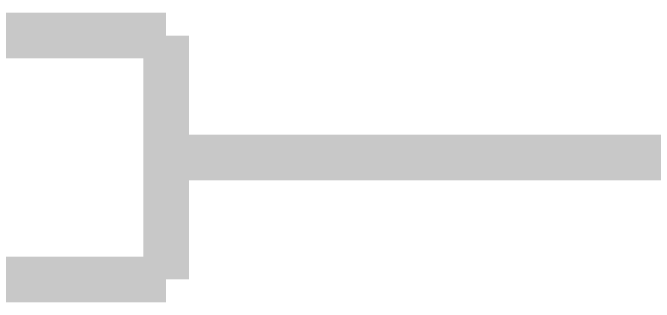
# Model space of a CAD drawing. Header units: inches. Extents: x 0 to 841, y 0 to 594.
# Drawn here: x 365.01 to 375.52, y 115.11 to 119.86 of the extents above; entities that cross this region are included whole.
import ezdxf

# ---------------------------------------------------------------- set-up
doc = ezdxf.new("R2010")
doc.units = ezdxf.units.IN
doc.layers.add('Sheet', color=255, linetype='Continuous')

msp = doc.modelspace()

# ---------------------------------------------------------------- linework, layer by layer
at = {"layer": 'Sheet'}
for points in [[(357.506, 119.483, 0.749, 0.749, 0), (367.522, 119.483, 0.749, 0.749, 0)], [(367.522, 119.483, 0.749, 0.749, 0), (367.522, 115.485, 0.749, 0.749, 0)], [(367.522, 117.484, 0.749, 0.749, 0), (372.508, 117.484, 0.749, 0.749, 0)], [(400.018, 117.484, 0.749, 0.749, 0), (395.01, 117.484, 0.749, 0.749, 0), (380.009, 117.484, 0.749, 0.749, 0), (372.508, 117.484, 0.749, 0.749, 0)], [(367.522, 117.484, 0.3, 0.3, 0), (372.508, 117.484, 0.3, 0.3, 0)], [(367.522, 115.485, 0.749, 0.749, 0), (357.506, 115.485, 0.749, 0.749, 0)]]:
    msp.add_lwpolyline(points, format="xyseb", dxfattribs=at)

doc.saveas('drawing.dxf')
